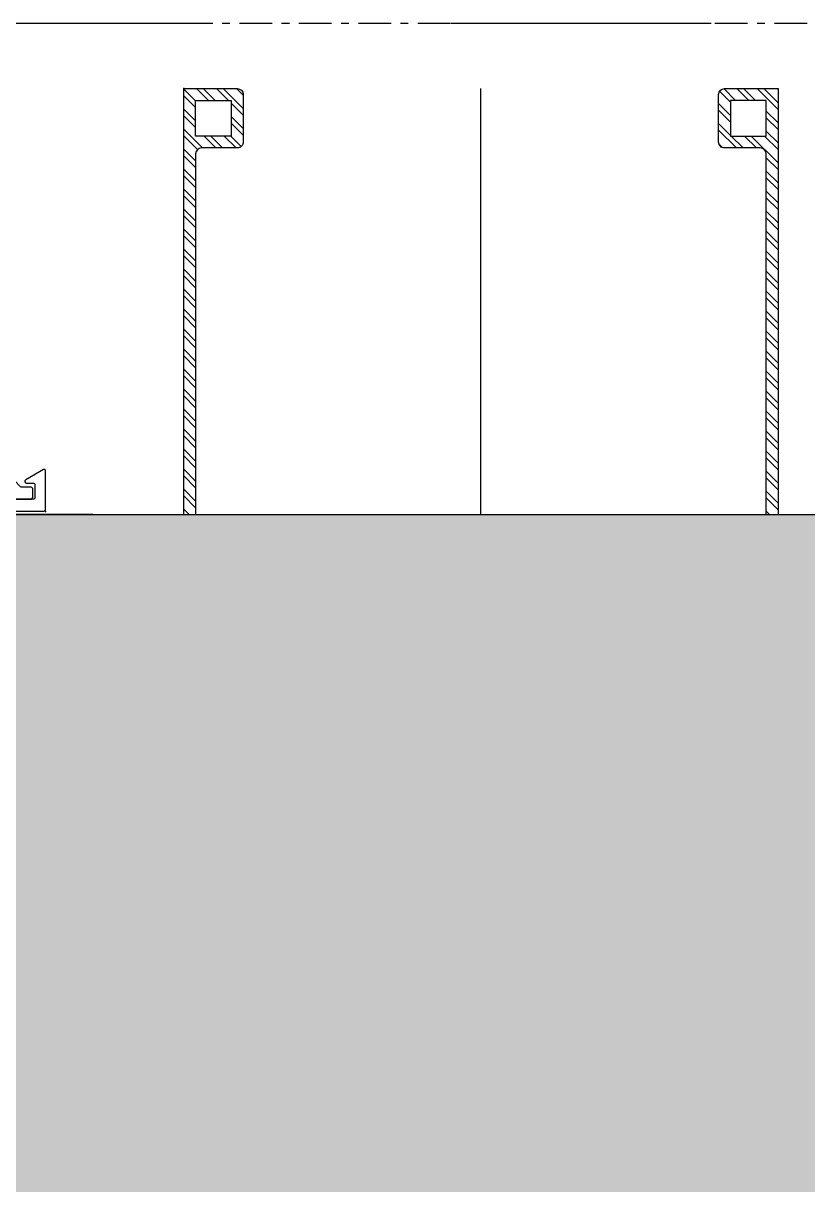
# Model space of a CAD drawing. Header units: millimetres. Extents: x -4391136 to -1798569, y -886572 to -291056.
# Drawn here: x -2450228.5 to -2450096.5, y -383406.4 to -383210.9 of the extents above; entities that cross this region are included whole.
import ezdxf
from ezdxf.enums import TextEntityAlignment as Align

# ---------------------------------------------------------------- set-up
doc = ezdxf.new("R2010")
doc.units = ezdxf.units.MM
doc.set_wipeout_variables(frame=1)
for name, pattern in [('CENTER', [50.800000000000004, 31.75, -6.35, 6.35, -6.35]), ('TA_GL_000.70000', [1.925, 0.7, -0.175, 0.175, -0.175, 0.7]), ('Xref-C-1-PP17-AR-2214-01-B$0$DPA_Grid _ Level 100', [10, 5.5, -1.6, 1.3, -1.6])]:
    doc.linetypes.add(name, pattern=pattern)
for name, color, linetype, plot in [('000 - 0_HIDE_OBJ_FRAMING_DEF_DIMS', 7, 'Continuous', False), ('010 - ASPG_EXTR_DEF_SUB', 7, 'Continuous', False), ('010 - ASPG_FRAMING_DEF_SUB', 7, 'Continuous', False)]:
    doc.layers.add(name, color=color, linetype=linetype, plot=plot)
for name, color, linetype in [('000 - 0_SYM_DWG_GRID-BUBBLE_MAIN_COLOR_1', 7, 'Continuous'), ('000 - 0_SYM_DWG_GRIDLINE_MAIN_COLOR_251', 7, 'Continuous'), ('000 - GRID', 7, 'CENTER'), ('010 - ASPG_ACCESSORIES_MAIN_COLOR_1', 7, 'Continuous'), ('010 - ASPG_EXTR_MAIN_COLOR_2', 7, 'Continuous'), ('010 - ASPG_FLASHING_HATCH_', 7, 'Continuous'), ('010 - ASPG_FLASHING_MAIN_COLOR_4', 7, 'Continuous'), ('010 - ASPG_FLASHING_WIPEOUT_', 7, 'Continuous'), ('010 - ASPG_FRAMING_CUT_COLOR_4', 7, 'Continuous'), ('010 - ASPG_FRAMING_HATCH_', 7, 'Continuous'), ('010 - ASPG_FRAMING_SUB_COLOR_2', 7, 'Continuous'), ('010 - ASPG_FRAMING_WIPEOUT_', 7, 'Continuous'), ('_PP-Dim', 7, 'Continuous'), ('BOLT & SCREW', 7, 'Continuous'), ('Center Line', 7, 'CENTER')]:
    doc.layers.add(name, color=color, linetype=linetype)
doc.layers.add('12-GRID', color=7, linetype='CENTER', lineweight=13)
doc.layers.add('SCREW', color=7, linetype='Continuous', lineweight=5)
doc.styles.add('Arial', font='arial.ttf', dxfattribs={"height": 1500})
doc.styles.add('TA', font='', dxfattribs={"height": 4.5})
doc.styles.get('TA').set_extended_font_data('Cordia New')

# ---------------------------------------------------------------- blocks, each defined once
blk = doc.blocks.new('*U1277')
at = {"layer": '000 - 0_SYM_DWG_GRIDLINE_MAIN_COLOR_251', "color": 7, "linetype": 'ByBlock', "ltscale": 5}
blk.add_line((29.9999999999998, 0), (-560.4999999999969, 6.311186212045594e-14), dxfattribs=at)
at = {"color": 7, "style": 'TA', "flags": 1}
blk.add_attdef('LOCATION', (5.999999999999999, -6.000000000000001), '', height=4.5, rotation=270, dxfattribs=at)
at = {"layer": '000 - 0_SYM_DWG_GRID-BUBBLE_MAIN_COLOR_1', "color": 7, "style": 'Arial'}
blk.add_attdef('GRID-HEAD', text='', height=4.000000000000002, rotation=179.9999999999913, dxfattribs=at).set_placement((73.74999998541176, -3.552713678800501e-15), align=Align.MIDDLE_CENTER)
blk = doc.blocks.new('W-1-PP17-ENT2_REV00_20260526-152343_LOPF_MAIN_DIMS')
at = {"layer": '000 - GRID', "color": 7, "linetype": 'TA_GL_000.70000', "xscale": 50.00000000000036, "yscale": 50.00000000000036, "zscale": 50.00000000000036, "rotation": 180}
blk.add_blockref('*U1277', (-26525, 5.820766091346741e-11), dxfattribs=at)
blk = doc.blocks.new('W-1-PP17-ENT2_REV00_20260526-152612_EX_LOPF-1')
at = {"layer": '000 - 0_HIDE_OBJ_FRAMING_DEF_DIMS', "color": 7, "linetype": 'Xref-C-1-PP17-AR-2214-01-B$0$DPA_Grid _ Level 100'}
blk.add_line((-29475.61840735516, 4.074536263942719e-10), (7016.002662105951, 4.074536263942719e-10), dxfattribs=at)
blk = doc.blocks.new('*U3395')
at = {"layer": '12-GRID', "color": 7, "linetype": 'CENTER'}
for p, q in [((5.684341886080801e-14, -6.200000000000029), (5.684341886080801e-14, 2.200000000000029)), ((-4.199999999999973, -2), (4.200000000000085, -2))]:
    blk.add_line(p, q, dxfattribs=at)
at = {"layer": 'BOLT & SCREW', "color": 7}
for p, q in [((-0.553537628269381, -1.771128018217196), (-1.767499999999847, -1.558125000000442)), ((-0.4577439635652332, -1.771128018217196), (-0.8837500000000146, -1.558125000000442)), ((-0.2288719817826677, -1.446462371730204), (-0.4418749999998197, -0.2325000000002947)), ((-0.2288719817826677, -1.542256036434869), (-0.4418749999998197, -1.116250000000048)), ((0.2288719817822642, -1.446462371730562), (0.4418749999996946, -0.2324999999999764)), ((0.2288719817822642, -1.542256036434869), (0.4418749999996946, -1.116250000000048)), ((0.4577439635647103, -1.771128018217196), (0.8837499999994917, -1.558125000000442)), ((0.5535376282692559, -1.771128018217196), (1.767500000000001, -1.558125000000124)), ((-0.553537628269381, -2.228871981782805), (-1.767500000000483, -2.441875000000354)), ((-0.4577439635652332, -2.228871981782805), (-0.8837500000000146, -2.441875000000354)), ((-0.2288719817826677, -2.457743963565131), (-0.4418749999998197, -2.883750000000271)), ((-0.2288719817821107, -2.553537628269438), (-0.4418749999998197, -3.767500000000023)), ((0.4418749999996946, -2.883750000000271), (0.2288719817829008, -2.457743963565131)), ((0.2288719817829008, -2.553537628269438), (0.4418749999999732, -3.767500000000023)), ((0.4577439635647103, -2.228871981782805), (0.8837500000001283, -2.441874999999877)), ((0.5535376282692559, -2.228871981782805), (1.767500000000001, -2.441874999999877))]:
    blk.add_line(p, q, dxfattribs=at)
for points in [[(-1.767500000000006, -1.558125000000442), (-0.8837500000001342, -1.558125000000442, 0.4142135623730394), (-0.4418749999998197, -1.116250000000048), (-0.4418749999998197, -0.2325000000002947), (0.4418749999996946, -0.2324999999999764), (0.4418749999996946, -1.116250000000048, 0.4142135623731505), (0.8837500000000089, -1.558125000000442), (1.76750000000012, -1.558125000000124), (1.76750000000012, -2.441874999999877), (0.8837500000000089, -2.441874999999877, 0.414213562373095), (0.4418749999996946, -2.883750000000271), (0.4418749999999732, -3.767500000000023), (-0.4418749999998197, -3.767500000000023), (-0.4418749999998197, -2.883750000000271, 0.4142135623730397), (-0.8837500000001342, -2.441875000000354), (-1.767500000000483, -2.441875000000354)], [(0.2288719817829008, -2.457743963565131, -0.414213562373095), (0.4577439635645909, -2.228871981782805), (0.5535376282692559, -2.228871981782805), (0.5535376282692559, -1.771128018217196), (0.4577439635645909, -1.771128018217196, -0.4142135623730951), (0.228871981782105, -1.542256036434869), (0.228871981782105, -1.446462371730562), (-0.2288719817826677, -1.446462371730204), (-0.2288719817826677, -1.542256036434869, -0.4142135623730951), (-0.4577439635649944, -1.771128018217196), (-0.553537628269381, -1.771128018217196), (-0.553537628269381, -2.228871981782805), (-0.4577439635649944, -2.228871981782805, -0.4142135623730951), (-0.2288719817826677, -2.457743963565131), (-0.2288719817822698, -2.553537628269438), (0.2288719817829008, -2.553537628269438)]]:
    blk.add_lwpolyline(points, format="xyb", close=True, dxfattribs=at)
blk.add_circle((5.684341886080801e-14, -2), 3.5, dxfattribs=at)
blk = doc.blocks.new('000_ASPG_TYP_FILES_20260218-010703_FRAME_EXTR_')
at = {"layer": '010 - ASPG_FRAMING_HATCH_'}
h = blk.add_hatch(dxfattribs=at)
h.set_pattern_fill('ANSI32', scale=0.1, angle=180)
h.set_pattern_definition([(225, (0, 0), (0.6735192090801866, -0.6735192090801868), []), (225, (-0.4490130000000001, 5.498823332255506e-17), (0.6735192090801866, -0.6735192090801868), [])])
edge = h.paths.add_edge_path()
edge.add_line((1.999999996740371, 15.99999999965075), (1.999999996740371, 1.999999999941792))
edge.add_line((1.999999996740371, 1.999999999941792), (39.69999999750871, 1.999999999941792))
edge.add_arc((39.69999999730499, 1.700000000040752), 0.2999999999010399, -3.891028654834372e-08, 89.99999996109239, ccw=False)
edge.add_line((39.99999999720603, 1.699999999837019), (39.99999999720603, 0.2999999996973202))
edge.add_arc((39.69999999750872, 0.2999999996973131), 0.2999999996973131, -90.00000000000142, 1.4210854715202004e-12, ccw=False)
edge.add_line((39.69999999750871, 0), (0.2999999996973202, 0))
edge.add_arc((0.2999999996973273, 0.2999999996973273), 0.2999999996973273, 180.0000000000013, 269.99999999999864, ccw=False)
edge.add_line((0, 0.2999999996973202), (0, 17.69999999989523))
edge.add_arc((0.2999999999301508, 17.70000000012806), 0.2999999999301508, 90.00000004446741, 180.0000000444674, ccw=False)
edge.add_line((0.2999999996973202, 18.00000000005821), (22.5570233851904, 18.00000000005821))
edge.add_arc((22.5570233856712, 18.50000000026317), 0.5000000002049632, 269.9999999449049, 380.2095453190142)
edge.add_arc((26.1699999981368, 19.82999999686102), 3.349999998908497, 182.0637942974167, 200.2095453254992, ccw=False)
edge.add_arc((23.58168000320438, 19.73672835517209), 0.7599999998138507, 2.0637943418387863, 182.0637943418388, ccw=False)
edge.add_arc((26.16999999910358, 19.82999999939922), 1.830000000338361, 182.0637943388468, 447.9362056470717)
edge.add_arc((26.263271644013, 22.41831999551505), 0.7600000000549151, 87.93620564125177, 267.9362056412518, ccw=False)
edge.add_arc((26.16999999863267, 19.8300000075356), 3.349999992334041, 69.79045460402187, 87.9362056313708, ccw=False)
edge.add_arc((27.49999999788272, 23.44297661244421), 0.5000000006038865, 249.7904545688332, 359.9999999442181)
edge.add_line((27.9999999984866, 23.44297661195742), (27.9999999984866, 26.67999999993481))
edge.add_line((27.9999999984866, 26.67999999993481), (28.49999999674037, 27.17999999958556))
edge.add_line((28.49999999674037, 27.17999999958556), (27.9999999984866, 27.67999999970198))
edge.add_line((27.9999999984866, 27.67999999970198), (27.9999999984866, 38.61999999982072))
edge.add_line((27.9999999984866, 38.61999999982072), (28.49999999674037, 39.11999999993714))
edge.add_line((28.49999999674037, 39.11999999993714), (27.9999999984866, 39.62000000005355))
edge.add_line((27.9999999984866, 39.62000000005355), (27.9999999984866, 42.85702338756528))
edge.add_arc((27.49999999787862, 42.85702338707262), 0.5000000006079759, 5.645408219420843e-08, 110.2095454304945)
edge.add_arc((26.16999999884449, 46.46999999186602), 3.349999992147246, 272.0637943651193, 290.20954539329375, ccw=False)
edge.add_arc((26.263271644013, 43.88168000403675), 0.7600000000258301, 92.06379435882718, 272.0637943588272, ccw=False)
edge.add_arc((26.16999999910502, 46.47000000012492), 1.830000000339747, 272.0637943528818, 537.9362056611998)
edge.add_arc((23.58168000320438, 46.56327164435061), 0.7599999998138507, 177.9362056581612, 357.9362056581612, ccw=False)
edge.add_arc((26.16999999825318, 46.47000000263876), 3.349999999025627, 159.7904546748206, 177.9362057022633, ccw=False)
edge.add_arc((22.55702338551316, 47.7999999994954), 0.500000000434755, 339.790454661877, 450.0000000369852)
edge.add_line((22.5570233851904, 48.29999999993015), (0.2999999996973202, 48.29999999993015))
edge.add_arc((0.2999999996973095, 48.59999999962746), 0.2999999996973131, 179.9999999999987, 270.00000000000205, ccw=False)
edge.add_line((0, 48.59999999962747), (0, 59.99999999994179))
edge.add_arc((0.2999999996973202, 59.99999999994179), 0.2999999996973202, 90, 180, ccw=False)
edge.add_line((0.2999999996973202, 60.29999999963911), (4.999999997438863, 60.29999999963911))
edge.add_line((4.999999997438863, 60.29999999963911), (4.999999997438863, 64.99999999959255))
edge.add_arc((5.299999997369017, 64.99999999982538), 0.2999999999301544, 90.0000000444681, 180.0000000444674, ccw=False)
edge.add_line((5.299999997136183, 65.29999999975553), (29.99999999883585, 65.29999999975553))
edge.add_line((29.99999999883585, 65.29999999975553), (29.99999999883585, 63.59999999997672))
edge.add_arc((29.69999999890567, 63.59999999974391), 0.2999999999301721, -89.99999995552861, 4.4463320136856055e-08, ccw=False)
edge.add_line((29.69999999913853, 63.29999999981374), (7.299999997485429, 63.29999999981374))
edge.add_arc((7.29999999771826, 62.99999999988358), 0.2999999999301508, 90.00000004446738, 180.0000000444674)
edge.add_line((6.999999997788109, 62.99999999965075), (6.999999997788109, 58.29999999969732))
edge.add_line((6.999999997788109, 58.29999999969732), (2.300000000162981, 58.29999999969732))
edge.add_arc((2.299999998300336, 57.99999999813735), 0.3000000015599653, 89.99999964426098, 179.999999644261)
edge.add_line((1.999999996740371, 58), (1.999999996740371, 50.60000000003492))
edge.add_arc((2.299999998533172, 50.60000000166475), 0.3000000017928013, 180.000000311273, 270.0000003112706)
edge.add_line((2.300000000162981, 50.29999999987194), (29.69999999913853, 50.29999999987194))
edge.add_arc((29.6999999989348, 49.9999999999709), 0.299999999901047, -3.890897914970992e-08, 89.99999996109108, ccw=False)
edge.add_line((29.99999999883585, 49.99999999976717), (29.99999999883585, 26.67999999993481))
edge.add_line((29.99999999883585, 26.67999999993481), (29.99999999883585, 16.29999999981374))
edge.add_arc((29.6999999989057, 16.2999999995809), 0.2999999999301508, -89.99999995553259, 4.446741286301403e-08, ccw=False)
edge.add_line((29.69999999913853, 15.99999999965075), (1.999999996740371, 15.99999999965075))
at = {"layer": '010 - ASPG_FRAMING_CUT_COLOR_4', "color": 7}
blk.add_lwpolyline([(1.999999996740371, 15.99999999965075), (1.999999996740371, 1.999999999941792), (39.69999999750871, 1.999999999941792, -0.4142135623731089), (39.99999999720603, 1.699999999837019), (39.99999999720603, 0.2999999996973202, -0.4142135623731089), (39.69999999750871, 0), (0.2999999996973202, 0, -0.4142135623730811), (0, 0.2999999996973202), (0, 17.69999999989523, -0.4142135623730951), (0.2999999996973202, 18.00000000005821), (22.5570233851904, 18.00000000005821, 0.5217296884731124), (23.02624112786725, 18.67272727261297, -0.07934163687482358), (22.82217297761235, 19.70935906958766, -1), (24.34118702879641, 19.76409764075652, 2.296345716993233), (26.23590235819574, 21.65881296969019, -1), (26.29064092983026, 23.17782702133991, -0.0793416368716021), (27.32727272447664, 22.9737588702119, 0.5217296884801942), (27.9999999984866, 23.44297661195742), (27.9999999984866, 26.67999999993481), (28.49999999674037, 27.17999999958556), (27.9999999984866, 27.67999999970198), (27.9999999984866, 38.61999999982072), (28.49999999674037, 39.11999999993714), (27.9999999984866, 39.62000000005355), (27.9999999984866, 42.85702338756528, 0.5217296884727316), (27.32727272447664, 43.3262411293108, -0.07934163687522733), (26.29064092983026, 43.122172978241, -1), (26.23590235819574, 44.64118702983251, 2.296345716995783), (24.34118702879641, 46.53590235876618, -1), (22.82217297761235, 46.59064092993503, -0.07934163687201433), (23.02624112786725, 47.62727272690972, 0.5217296884786579), (22.5570233851904, 48.29999999993015), (0.2999999996973202, 48.29999999993015, -0.4142135623731158), (0, 48.59999999962747), (0, 59.99999999994179, -0.414213562373095), (0.2999999996973202, 60.29999999963911), (4.999999997438863, 60.29999999963911), (4.999999997438863, 64.99999999959255, -0.4142135623730879), (5.299999997136183, 65.29999999975553), (29.99999999883585, 65.29999999975553), (29.99999999883585, 63.59999999997672, -0.4142135623730533), (29.69999999913853, 63.29999999981374), (7.299999997485429, 63.29999999981374, 0.4142135623730949), (6.999999997788109, 62.99999999965075), (6.999999997788109, 58.29999999969732), (2.300000000162981, 58.29999999969732, 0.4142135623730948), (1.999999996740371, 58), (1.999999996740371, 50.60000000003492, 0.4142135623730845), (2.300000000162981, 50.29999999987194), (29.69999999913853, 50.29999999987194, -0.4142135623730951), (29.99999999883585, 49.99999999976717), (29.99999999883585, 26.67999999993481), (29.99999999883585, 16.29999999981374, -0.4142135623730951), (29.69999999913853, 15.99999999965075)], format="xyb", close=True, dxfattribs=at)
at = {"color": 7}
for p in [(26.16999999736436, 48.46999999973923), (26.16999999736436, 21.82999999966705)]:
    blk.add_blockref('*U3395', p, dxfattribs=at)
blk = doc.blocks.new('000_ASPG_TYP_FILES_FRAMING_EXTR_BREAKLINE_TYPE_2')
at = {"layer": '010 - ASPG_FRAMING_HATCH_', "transparency": 33554585}
h = blk.add_hatch(dxfattribs=at)
h.set_pattern_fill('ANSI32', scale=0.25)
h.set_pattern_definition([(45, (0, 0), (-1.683798022700467, 1.683798022700467), []), (45, (1.1225325, 0), (-1.683798022700467, 1.683798022700467), [])])
h.paths.add_polyline_path([(131.0000000002328, 91.00000000058208, 0.4142135623730951), (132.0000000003492, 90.00000000046566), (140.0000000002328, 90.00000000046566, 0.4142135623730951), (141.0000000002328, 91.00000000046566), (141.0000000002328, 100.0000000004657), (2.000000000465661, 100.0000000004657), (2.000000000465661, 125.0000000004657), (4.656612873077393e-10, 125.0000000004657), (4.656612873077393e-10, 99.00000000046566, 0.4142135623730951), (1.000000000465661, 98.00000000046566), (63.00000000023283, 98.00000000046566, -0.414213562373093), (64.00000000023283, 97.00000000046566), (64.00000000023277, 3, -0.4142135623730951), (63.00000000023277, 2), (4.655476004700176e-10, 2), (-5.684341886080801e-14, 0), (141.0000000002328, -6.05359673500061e-09), (141.0000000002328, 8.99999999650754, 0.4142135623730951), (140.0000000002328, 9.99999999650754), (132.0000000003492, 9.99999999650754, 0.4142135623730951), (131.0000000002328, 8.999999996391125), (131.0000000002328, 3, -0.4142135623730951), (130.0000000002328, 2), (67.00000000034919, 2, -0.4142135623730951), (66.00000000023277, 3.000000000116415), (66.00000000023283, 97.00000000034925, -0.4142135623730951), (67.00000000034925, 98.00000000046566), (130.0000000002328, 98.00000000046566, -0.414213562373095), (131.0000000002328, 97.00000000046566)])
h.paths.add_polyline_path([(133.0000000002328, 92.00000000372529), (133.0000000002328, 98.00000000046566), (139.0000000004657, 98.00000000046566), (139.0000000004657, 92.00000000372529)], flags=16)
h.paths.add_polyline_path([(133.0000000002328, 7.999999996740371), (139.0000000004656, 7.999999996740371), (139.0000000004656, 2), (133.0000000002328, 2)], flags=16)
at = {"layer": '010 - ASPG_FRAMING_HATCH_'}
h = blk.add_hatch(dxfattribs=at)
h.set_pattern_fill('ANSI37', scale=0.5954980955866349, angle=-90.00000000000001)
h.set_pattern_definition([(314.9999999999999, (1257419.492862034, -519971.6224064051), (1.336931354494228, 1.336931354494224), []), (44.99999999999984, (1257419.492862034, -519971.6224064051), (-1.336931354494223, 1.336931354494228), [])])
edge = h.paths.add_edge_path()
edge.add_ellipse((57.77220869682924, 105.0000000013979), major_axis=(-3.509070088518285e-14, -4.999999999272404), ratio=0.6444816938462435, start_angle=0, end_angle=180)
edge.add_line((57.7722086968293, 110.0000000004666), (62.00000000013239, 110.0000000004666))
edge.add_arc((62.00000000012511, 110.3000000005204), 0.3000000000538421, -89.99999999861039, -1.389609784768862e-09)
edge.add_line((62.30000000017895, 110.3000000005131), (62.30000000017895, 111.0000000004666))
edge.add_line((62.30000000017895, 111.0000000004666), (61.80000000017895, 111.5000000006994))
edge.add_line((61.80000000017895, 111.5000000006994), (62.30000000017895, 112.0000000004666))
edge.add_line((62.3000000001789, 112.0000000004666), (61.8000000001789, 112.5000000006994))
edge.add_line((61.8000000001789, 112.5000000006994), (62.3000000001789, 113.0000000004666))
edge.add_line((62.3000000001789, 113.0000000004666), (61.8000000001789, 113.5000000004666))
edge.add_line((61.8000000001789, 113.5000000004666), (62.3000000001789, 114.0000000004666))
edge.add_line((62.3000000001789, 114.0000000004666), (62.3000000001789, 115.0000000004666))
edge.add_line((62.3000000001789, 115.0000000004666), (63.30000000006248, 115.0000000004666))
edge.add_line((63.30000000006248, 115.0000000004666), (63.80000000006248, 115.5000000004666))
edge.add_line((63.80000000006248, 115.5000000004666), (64.30000000006248, 115.0000000004666))
edge.add_line((64.30000000006248, 115.0000000004666), (64.80000000006248, 115.5000000004666))
edge.add_line((64.80000000006248, 115.5000000004666), (65.30000000006248, 115.0000000004666))
edge.add_line((65.30000000006248, 115.0000000004666), (65.80000000006248, 115.5000000004666))
edge.add_line((65.80000000006248, 115.5000000004666), (66.3000000001789, 115.0000000004666))
edge.add_line((66.3000000001789, 115.0000000004666), (67.00000000013233, 115.0000000004666))
edge.add_arc((67.00000000009595, 115.3000000004331), 0.2999999999665306, -89.99999999305201, 1.528565674358258e-08)
edge.add_line((67.30000000006248, 115.3000000005131), (67.30017822621585, 110.0000000004666))
edge.add_arc((77.20009572428614, 105.0000000011651), 11.09091368921486, 153.2037265686182, 206.7962734313818)
edge.add_line((67.30017822621585, 100.0000000018636), (57.77220869682924, 100.0000000018636))
h = blk.add_hatch(dxfattribs=at)
h.set_pattern_fill('ANSI37', scale=0.5954980955866349, angle=-90.00000000000001)
h.set_pattern_definition([(314.9999999999999, (1257419.192862035, -519973.9224064052), (1.336931354494228, 1.336931354494224), []), (44.99999999999984, (1257419.192862035, -519973.9224064052), (-1.336931354494223, 1.336931354494228), [])])
edge = h.paths.add_edge_path()
edge.add_ellipse((11.52796953045714, 105.0000000013979), major_axis=(-3.510345640540481e-14, -4.999999999272404), ratio=0.6444816938462435, start_angle=180, end_angle=360, ccw=False)
edge.add_line((11.52796953045714, 110.0000000004666), (2.000000001098726, 110.0000000004666))
edge.add_arc((-7.899917496811156, 105.0000000013979), 11.09091368915029, -26.79627343179601, 26.796273430967574, ccw=False)
edge.add_line((2.000000001070532, 100.0000000018636), (11.52796953042895, 100.0000000018636))
h = blk.add_hatch(dxfattribs=at)
h.set_pattern_fill('HONEY', scale=0.238199238234654, angle=-90.00000000000001)
h.set_pattern_definition([(270, (1257419.442484037, -519993.9224064052), (0.6549599250656583, -1.134423872092541), [0.7562825813950264, -1.512565162790053]), (29.99999999999978, (1257419.442484037, -519993.9224064052), (0.6549599293588203, 1.134423869613882), [0.7562825813950257, -1.512565162790051]), (329.9999999999998, (1257419.442484037, -519993.9224064052), (1.309919854424478, -2.478657937293614e-09), [-1.512565162790051, 0.7562825813950254])])
edge = h.paths.add_edge_path()
edge.add_ellipse((11.77759153230824, 105.0000000014043), major_axis=(-3.509070088518285e-14, -4.999999999272404), ratio=0.6444816938462435, start_angle=0, end_angle=360, ccw=False)
h = blk.add_hatch(dxfattribs=at)
h.set_pattern_fill('HONEY', scale=0.238199238234654, angle=-90.00000000000001)
h.set_pattern_definition([(270, (1257419.243240032, -519991.6224064051), (0.6549599250656583, -1.134423872092541), [0.7562825813950264, -1.512565162790053]), (29.99999999999978, (1257419.243240032, -519991.6224064051), (0.6549599293588203, 1.134423869613882), [0.7562825813950257, -1.512565162790051]), (329.9999999999998, (1257419.243240032, -519991.6224064051), (1.309919854424478, -2.478657937293614e-09), [-1.512565162790051, 0.7562825813950254])])
edge = h.paths.add_edge_path()
edge.add_ellipse((57.5225866949782, 105.0000000013979), major_axis=(-3.509070088518285e-14, -4.999999999272404), ratio=0.6444816938462435, start_angle=0, end_angle=360)
at = {"color": 7}
blk.add_point((141.0000000002328, 100.0000000004657), dxfattribs=at)
at = {"layer": '010 - ASPG_FRAMING_CUT_COLOR_4', "color": 7}
blk.add_lwpolyline([(-5.684341886080801e-14, 0), (4.656044438888784e-10, 2), (63.00000000023277, 2, 0.4142135623730951), (64.00000000023277, 3), (64.00000000023283, 97.00000000046566, 0.4142135623730951), (63.00000000023283, 98.00000000046566), (1.000000000465661, 98.00000000046566, -0.4142135623730951), (4.656612873077393e-10, 99.00000000046566), (4.656612873077393e-10, 125.0000000004657), (2.000000000465661, 125.0000000004657), (2.000000000465661, 100.0000000004657), (141.0000000002328, 100.0000000004657), (141.0000000002328, 91.00000000046566, -0.4142135623730951), (140.0000000002328, 90.00000000046566), (132.0000000004657, 90.00000000046566, -0.414213562373095), (131.0000000002328, 91.00000000046566), (131.0000000002328, 97.00000000046566, 0.4142135623730951), (130.0000000002328, 98.00000000046566), (67.00000000046566, 98.00000000046566, 0.4142135623730951), (66.00000000023283, 97.00000000046566), (66.00000000023277, 3, 0.4142135623730951), (67.0000000004656, 2), (130.0000000002328, 2, 0.4142135623730951), (131.0000000002328, 3), (131.0000000002328, 8.99999999650754, -0.414213562373095), (132.0000000004656, 9.99999999650754), (140.0000000002328, 9.99999999650754, -0.4142135623730951), (141.0000000002328, 8.99999999650754), (141.0000000002328, 0)], format="xyb", close=True, dxfattribs=at)
for points in [[(139.0000000004657, 98.00000000046566), (139.0000000004657, 92.00000000372529), (133.0000000002328, 92.00000000372529), (133.0000000002328, 98.00000000046566)], [(139.0000000004656, 2), (139.0000000004656, 7.999999996740371), (133.0000000002328, 7.999999996740371), (133.0000000002328, 2)]]:
    blk.add_lwpolyline(points, close=True, dxfattribs=at)
at = {"layer": '010 - ASPG_FRAMING_DEF_SUB', "color": 7, "transparency": 33554457}
blk.add_line((4.656044438888784e-10, 50.00000000023283), (141.0000000002329, 50.00000000023283), dxfattribs=at)
for points in [[(54.30017822621591, 100.0000000018636), (67.30017822621585, 100.0000000018636), (67.30017822621585, 115.5000000004666), (54.30017822621585, 115.5000000004666)], [(2.000000001070532, 100.0000000018636), (15.00000000107053, 100.0000000018699), (15.00000000107053, 110.0000000006767), (2.000000001070532, 110.0000000006703)]]:
    blk.add_lwpolyline(points, close=True, dxfattribs=at)
at = {"layer": '010 - ASPG_FRAMING_SUB_COLOR_2', "color": 7}
for points in [[(57.5225866949782, 100.0000000018636), (67.30017822621585, 100.0000000018636, -0.2381992382621886), (67.30017822621585, 110.0000000004666), (67.30000000006248, 115.3000000005131, -0.4142135624157165), (67.00000000013233, 115.0000000004666), (66.3000000001789, 115.0000000004666), (65.80000000006248, 115.5000000004666), (65.30000000006248, 115.0000000004666), (64.80000000006248, 115.5000000004666), (64.30000000006248, 115.0000000004666), (63.80000000006248, 115.5000000004666), (63.30000000006248, 115.0000000004666), (62.3000000001789, 115.0000000004666), (62.3000000001789, 114.0000000004666), (61.8000000001789, 113.5000000004666), (62.3000000001789, 113.0000000004666), (61.8000000001789, 112.5000000006994), (62.3000000001789, 112.0000000004666), (61.80000000017895, 111.5000000006994), (62.30000000017895, 111.0000000004666), (62.30000000017895, 110.3000000005131, -0.414213562358888), (62.00000000013239, 110.0000000004666), (57.5225866949782, 110.0000000004666)], [(11.77759153219182, 100.0000000018699), (2.000000001070532, 100.0000000018636, 0.2381992382621886), (2.000000001070532, 110.0000000004666), (11.77759153219182, 110.0000000004729)]]:
    blk.add_lwpolyline(points, format="xyb", dxfattribs=at)
at = {"layer": '010 - ASPG_FRAMING_SUB_COLOR_2', "color": 7, "extrusion": (0, 0, -1)}
blk.add_ellipse((11.77759153230824, 105.0000000014043), major_axis=(-3.509070088518285e-14, -4.999999999272404), ratio=0.6444816938462435, dxfattribs=at)
at = {"layer": '010 - ASPG_FRAMING_SUB_COLOR_2', "color": 7}
blk.add_ellipse((57.5225866949782, 105.0000000013979), major_axis=(-3.509070088518285e-14, -4.999999999272404), ratio=0.6444816938462435, dxfattribs=at)
blk = doc.blocks.new('PZG35-9D5')
at = {"layer": 'Center Line', "color": 7}
blk.add_line((1.4210854715202e-14, 3.733653355866409), (1.4210854715202e-14, -10.53404386090006), dxfattribs=at)
at = {"layer": 'SCREW', "color": 7}
for p, q in [((-1.399999999999963, 2.842170943040401e-14), (-1.399999999999963, -1.090192378864657)), ((1.399999999999991, 0), (1.399999999999991, -0.5901923788647139)), ((-1.850000000000009, -1.399999999999977), (1.850000000000037, -0.8999999999999773)), ((-1.850000000000009, -1.399999999999977), (-1.399999999999963, -1.090192378864685)), ((-1.850000000000009, -1.399999999999977), (-1.399999999999963, -1.709807621135297)), ((-1.399999999999963, -1.090192378864685), (1.399999999999991, -0.5901923788646855)), ((-1.399999999999963, -1.709807621135297), (1.399999999999991, -1.209807621135297)), ((-1.399999999999963, -1.709807621135269), (-1.399999999999963, -2.390192378864697)), ((-1.399999999999963, -2.390192378864697), (1.399999999999991, -1.890192378864697)), ((1.850000000000037, -0.8999999999999773), (1.399999999999991, -0.5901923788646855)), ((1.850000000000037, -0.8999999999999773), (1.399999999999991, -1.209807621135297)), ((1.399999999999991, -1.209807621135269), (1.399999999999991, -1.890192378864725)), ((1.850000000000037, -2.199999999999989), (1.399999999999991, -1.890192378864697)), ((-1.850000000000009, -2.699999999999989), (1.850000000000037, -2.199999999999989)), ((-1.850000000000009, -2.699999999999989), (-1.399999999999963, -2.390192378864697)), ((-1.850000000000009, -2.699999999999989), (-1.399999999999963, -3.009807621135309)), ((-1.850000000000009, -4), (-1.399999999999963, -3.690192378864708)), ((-1.850000000000009, -4), (-0.9911470940920566, -3.883938796498938)), ((-1.399999999999963, -3.009807621135309), (1.399999999999991, -2.509807621135309)), ((-1.399999999999963, -3.009807621135309), (-1.399999999999963, -3.690192378864708)), ((-1.399999999999963, -3.690192378864708), (-0.8446989986695002, -3.591031485769975)), ((0.5619885887190463, -3.339837273736322), (1.399999999999991, -3.190192378864708)), ((0.7141825614195483, -3.653488843051434), (1.850000000000037, -3.5)), ((0.7141825614195483, -3.932275020881832), (1.399999999999991, -3.80980762113532)), ((1.850000000000037, -2.199999999999989), (1.399999999999991, -2.509807621135309)), ((1.399999999999991, -2.50980762113528), (1.399999999999991, -3.190192378864708)), ((1.850000000000037, -3.5), (1.399999999999991, -3.190192378864708)), ((1.850000000000037, -3.5), (1.399999999999991, -3.80980762113532)), ((1.399999999999991, -3.809807621135349), (1.399999999999991, -4.490192378864691)), ((-1.850000000000009, -4), (-1.399999999999963, -4.30980762113532)), ((-1.399999999999963, -4.30980762113532), (-1.184865735341859, -4.271390788160659)), ((-1.399999999999963, -4.309807621135349), (-1.399999999999963, -8.099999999999966)), ((0.7141825614195483, -4.612659778611231), (1.399999999999991, -4.49019237886472)), ((0.7141825614195483, -4.953488843051389), (1.850000000000037, -4.800000000000011)), ((0.7141825614195483, -5.232275020881843), (1.399999999999991, -5.109807621135332)), ((1.850000000000037, -4.800000000000011), (1.399999999999991, -4.49019237886472)), ((1.850000000000037, -4.800000000000011), (1.399999999999991, -5.109807621135332)), ((1.399999999999991, -5.109807621135332), (1.399999999999991, -8.099999999999966)), ((1.4210854715202e-14, -9.5), (-1.399999999999963, -8.099999999999966)), ((1.4210854715202e-14, -9.5), (1.399999999999991, -8.099999999999966))]:
    blk.add_line(p, q, dxfattribs=at)
blk.add_lwpolyline([(1.4210854715202e-14, -9.5), (0.7141825614195483, -5.232275020881843), (0.7141825614195483, -3.600899293750615, 0.4176573264866609), (0.4106596181599826, -3.300919979679151, 0.1081021898226624), (-0.8446989986694433, -3.591031485769975), (-1.399999999999991, -4.701675652739141)], format="xyb", dxfattribs=at)
blk = doc.blocks.new('*U3396')
at = {"layer": 'SCREW', "color": 7}
blk.add_lwpolyline([(3.026373332565058, 1.780836269555209, 0.09905967801670053), (0.7999999999999687, 2.546427498927414), (0.7999999999999687, 2.274284095813357), (-0.800000000000054, 2.274284095813357), (-0.800000000000054, 2.546427498927414, 0.09905967801670058), (-3.026373332565143, 1.780836269555209, 0.2665876613401604), (-3.500000000000043, 0.9556546004010897), (-3.500000000000043, 0.1999999999999886, 0.4142135623730938), (-3.300000000000054, 0), (3.299999999999997, 0, 0.4142135623731049), (3.499999999999986, 0.1999999999999886), (3.499999999999957, 0.9556546004010897, 0.2665876613401604)], format="xyb", close=True, dxfattribs=at)
blk.add_blockref('PZG35-9D5', (-1.4210854715202e-14, 0), dxfattribs=at)
blk = doc.blocks.new('*U3399')
at = {"color": 7}
blk.add_point((0, 0), dxfattribs=at)
at = {"layer": '010 - ASPG_ACCESSORIES_MAIN_COLOR_1', "color": 7}
blk.add_lwpolyline([(-39.69999999902211, -0.5999999995172398, 0.4142135623731156), (-39.99999999883585, -0.8999999995638059), (-39.99999999883585, -7.366962144914214, 0.5773502691897371), (-39.65044321701862, -7.568778847059366), (-36.64260295056738, -5.832201459393036, 0.7673269879794871), (-36.78520590183325, -5.299999999645297), (-37.89999999874271, -5.299999999645297, -0.4142135623735732), (-38.19999999902211, -4.999999999656938), (-38.19999999902211, -2.799999999587089, -0.4142135623730951), (-37.99999999883585, -2.59999999951724), (-32.18326623388566, -2.59999999951724, -0.3888787318530097), (-31.98402729420923, -2.782568851142787), (-31.8474567013327, -4.343577870872468, 0.3888787318530089), (-31.34935935237445, -4.799999999528882), (-30.29999999911524, -4.799999999528882, 0.4142135623732408), (-29.99999999883585, -4.499999999540523), (-29.99999999883585, -2.899999999505599, -0.4142135623731785), (-29.69999999902211, -2.59999999951724), (0.4107479506637901, -2.59999999951724, -0.3789692262628873), (3.38851808081381, -5.235465979035143), (7.952927200356498, -42.5207682372482, 0.4465929586642906), (11.6177961837966, -45.07649022702281, -0.4898018444424612), (16.07846395508386, -48.68238816667036), (16.06490363762714, -49.36225294566866, -0.1824796859550777), (15.80227640201338, -50.01801436272836, -0.2679491924113072), (15.32539491611533, -50.16829426406803, 1.122114645179816), (15.09990952932276, -52.3421093734276, 0.4050039718497206), (18.0645059288945, -49.40213623346681), (18.07806624681689, -48.72227145435209, 0.4898054953707174), (11.15966573380865, -43.12966807454978, -0.4465970485362636), (9.938031048281118, -42.27776159492242), (4.866356541635469, -0.8481197821154633, 0.3641755342157969), (4.570876519894227, -0.5999999995172398)], format="xyb", close=True, dxfattribs=at)
at = {"layer": '010 - ASPG_EXTR_DEF_SUB', "color": 7}
for p in [(-39.99999999883585, -0.4999999995172402), (43.44495566345738, -76.89999999944341), (43.44495566345738, -77.49999999954052)]:
    blk.add_point(p, dxfattribs=at)
at = {"layer": '010 - ASPG_EXTR_MAIN_COLOR_2', "color": 7}
blk.add_lwpolyline([(11.37409105408005, -48.15170148877115), (11.47245816211216, -47.43577758665815), (12.17779493960552, -47.55667202338264), (12.29266474000178, -46.78670596401826, -0.5355375090189683), (14.1918134491425, -49.16870282323253, 0.9915718169393263), (15.66379558271728, -49.57599316951273, 1.157025413028558), (8.792231505503878, -48.77291728999153, -0.6885576205791355), (8.274611146422103, -48.98797988444021), (-17.14292736421339, -22.16859813180672), (-32.34153279638849, -6.131750148785431), (-32.34153279638849, -2.899999981694054, 0.4143115081626392), (-32.64163311407901, -2.59999999951724), (-37.54163311352022, -2.59999999951724, 0.4141156188887998), (-37.84153278893791, -2.899999981635847), (-37.84153278893791, -4.299999988411218, 0.4142135623731781), (-37.54153279098682, -4.599999986478724), (-35.98884801496752, -4.599999986478724, -0.205894629290155), (-35.77110154624097, -4.693635078269653), (33.22969053988345, -77.49999999954052), (43.14495566324331, -77.49999999954052, 0.6681786376628355), (43.35708769806661, -76.98786796536915), (40.5215537941549, -74.1523340573247, 0.6681786381757795), (40.00942175951786, -74.36446609156592), (40.00942175951786, -75.99999999802712), (33.87471885257401, -75.99999999802712), (11.86384030175395, -52.7751643466243, -0.5583539238224016), (12.08261241135187, -51.95244935475676, 0.7662751832817146), (12.03674733010121, -50.39291741001107, -0.4385828234445206), (10.70630855322815, -48.05207626283555)], format="xyb", close=True, dxfattribs=at)
at = {"layer": 'SCREW', "color": 7, "rotation": 180}
for p in [(-21.64901723782532, -2.499999999924694), (-8.237076249206439, -2.499999999924694)]:
    blk.add_blockref('*U3396', p, dxfattribs=at)
blk = doc.blocks.new('*U2777')
at = {"color": 7}
blk.add_wipeout([(1380.0000000029763, 4.000000001456783), (60.00000000297587, 4.000000000000455), (60.00000000297587, 69.30000000000018), (1380.0000000029763, 69.30000000145697)], dxfattribs=at).dxf.layer = '010 - ASPG_FRAMING_WIPEOUT_'
at = {"layer": '010 - ASPG_FRAMING_SUB_COLOR_2', "color": 7}
for points in [[(1380.000000002976, 4.000000001456584), (60.00000000297587, 4), (60.00000000297587, 69.3), (1380.000000002976, 69.3000000014566)], [(60.00000000297587, 2.000000000715772), (60.00000000297587, 4), (1380.000000002976, 4.000000001456584), (1380.000000002976, 2.000000002172357)]]:
    blk.add_lwpolyline(points, close=True, dxfattribs=at)
at = {"color": 7}
for name, p, rotation in [('*U3399', (1326.770309460117, 69.3), 180), ('000_ASPG_TYP_FILES_FRAMING_EXTR_BREAKLINE_TYPE_2', (1490, 1.706638386167469e-09), 89.99999999999999)]:
    blk.add_blockref(name, p, dxfattribs=dict(at, rotation=rotation))
at = {"color": 7, "xscale": -1}
blk.add_blockref('000_ASPG_TYP_FILES_20260218-010703_FRAME_EXTR_', (1380.000000002976, 4.000000001456584), dxfattribs=at)
blk = doc.blocks.new('W-1-PP17-ENT2_REV00_20260528-225335_ASPG_UPPF')
at = {"color": 7}
blk.add_blockref('*U2777', (-4435, -152.0000000032596), dxfattribs=at)
blk = doc.blocks.new('*U3469')
at = {"color": 7}
blk.add_wipeout([(0, 69.29999999994834), (2999.9999996952783, 69.29999999994834), (2999.9999996952783, -51.99999999999727), (0, -51.99999999999727)], dxfattribs=at).dxf.layer = '010 - ASPG_FLASHING_WIPEOUT_'
at = {"layer": '010 - ASPG_FLASHING_HATCH_'}
h = blk.add_hatch(dxfattribs=at)
h.set_pattern_fill('DOTS', scale=0.1)
h.set_pattern_definition([(0, (0, 0), (3.96875, 7.9375), [0, -7.9375])])
h.paths.add_polyline_path([(-2.8421709430404e-14, 69.29999999999998), (2999.999999695458, 69.29999999999998), (2999.999999695458, -52.00000000000001), (3.155443620884047e-30, -52.00000000000001)])
at = {"layer": '010 - ASPG_FLASHING_MAIN_COLOR_4', "color": 7}
blk.add_lwpolyline([(-2.8421709430404e-14, 69.29999999999998), (2999.999999695458, 69.29999999999998), (2999.999999695458, -52.00000000000001), (3.155443620884047e-30, -52.00000000000001)], close=True, dxfattribs=at)

msp = doc.modelspace()

# ---------------------------------------------------------------- block references
at = {"layer": '_PP-Dim', "color": 7}
msp.add_blockref('W-1-PP17-ENT2_REV00_20260526-152343_LOPF_MAIN_DIMS', (-2447156.514610203, -383210.8748381315), dxfattribs=at)

# ---------------------------------------------------------------- next in the draw order: block references
at = {"color": 7}
msp.add_blockref('W-1-PP17-ENT2_REV00_20260528-225335_ASPG_UPPF', (-2447156.514610203, -383210.8748381315), dxfattribs=at)

# ---------------------------------------------------------------- next in the draw order: block references
at = {"layer": '_PP-Dim', "color": 7}
msp.add_blockref('W-1-PP17-ENT2_REV00_20260526-152612_EX_LOPF-1', (-2447156.514610203, -383210.8748381315), dxfattribs=at)

# ---------------------------------------------------------------- next in the draw order: block references
at = {"color": 7}
msp.add_blockref('*U3469', (-2453090.964855656, -383362.8748381348), dxfattribs=at)

doc.saveas('drawing.dxf')
